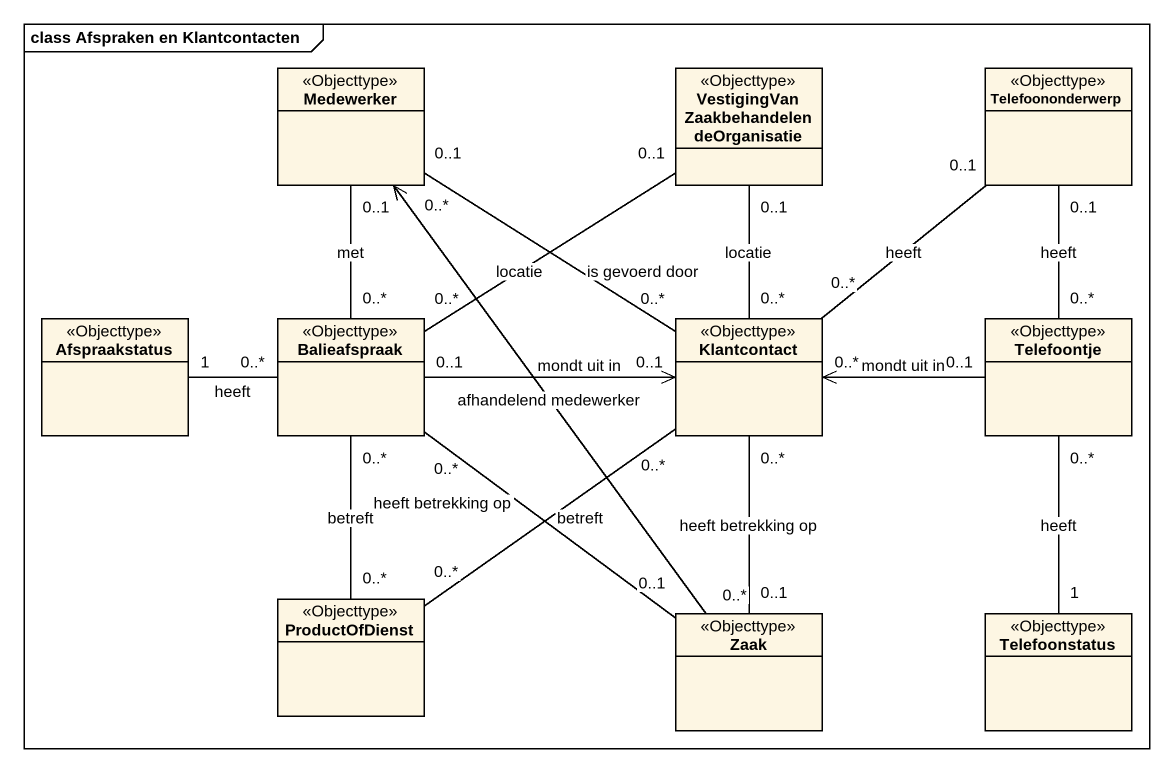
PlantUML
@startuml
mainframe class Afspraken en Klantcontacten
hide circle
hide empty members
class Medewerker <<Objecttype>>
class "VestigingVanZaakbehandelendeOrganisatie" as VestigingVanZaakbehandelende <<Objecttype>>
class Telefoononderwerp <<Objecttype>>
class Afspraakstatus <<Objecttype>>
class Balieafspraak <<Objecttype>>
class Klantcontact <<Objecttype>>
class Telefoontje <<Objecttype>>
class ProductOfDienst <<Objecttype>>
class Zaak <<Objecttype>>
class Telefoonstatus <<Objecttype>>
Telefoononderwerp "0..1" -- "0..*" Klantcontact : heeft
Telefoononderwerp "0..1" -- "0..*" Telefoontje : heeft
Balieafspraak "0..*" -up- "0..1" Medewerker : met
Balieafspraak "0..*" -up- "0..1" VestigingVanZaakbehandelende : locatie
Balieafspraak "0..*" -left- "1" Afspraakstatus : heeft
Balieafspraak "0..1" -right-> "0..1" Klantcontact : mondt uit in
Balieafspraak "0..*" -- "0..*" ProductOfDienst : betreft
Balieafspraak "0..*" -- "0..1" Zaak : heeft betrekking op
Klantcontact "0..*" -up- "0..1" Medewerker : is gevoerd door
Klantcontact "0..*" -up- "0..1" VestigingVanZaakbehandelende : locatie
Klantcontact "0..*" -- "0..*" ProductOfDienst : betreft
Klantcontact "0..*" -- "0..1" Zaak : heeft betrekking op
Telefoontje "0..1" -left-> "0..*" Klantcontact : mondt uit in
Telefoontje "0..*" -- "1" Telefoonstatus : heeft
Zaak "0..*" -up-> "0..*" Medewerker : afhandelend medewerker
@enduml
